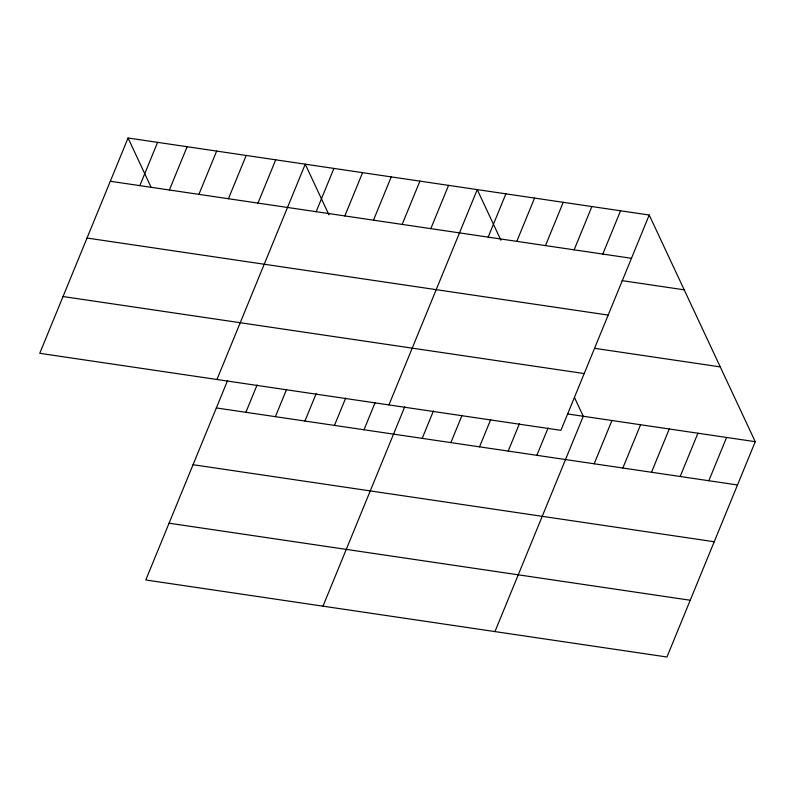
<?xml version="1.0" encoding="UTF-8"?>
<svg xmlns="http://www.w3.org/2000/svg" width="795" height="795" viewBox="0 0 795 795"><rect width="100%" height="100%" fill="white"/><g stroke="black" fill="none" stroke-linecap="round" stroke-linejoin="round"><path stroke-width="1.19" d="M128.055 137.992L39.75 353.308L560.912 430.334L649.217 215.028L128.055 137.992L151.209 187.501M139.84 185.642L157.589 142.365M169.375 190.005L187.123 146.727M198.899 194.368L216.657 151.09M228.433 198.73L246.182 155.452M257.968 203.103L275.716 159.825M216.946 379.493L305.25 164.187L328.921 214.789M227.549 380.606L145.783 579.972L666.945 657.008L755.25 441.692L649.217 215.028M316.162 211.699L333.91 168.421M245.874 412.307L257.083 384.979M344.831 215.942L362.58 172.664M275.398 416.669L286.617 389.341M373.491 220.175L391.239 176.897M304.932 421.042L316.142 393.704M402.161 224.409L419.909 181.131M334.466 425.404L345.676 398.066M430.82 228.652L448.569 185.364M364.001 429.767L375.21 402.429M388.934 404.913L477.239 189.608L500.9 240.209M322.979 606.168L404.744 406.802M488.15 237.119L505.898 193.841M422.195 438.373L433.404 411.035M516.81 241.352L534.558 198.074M450.864 442.606L462.074 415.268M545.479 245.595L563.228 202.318M479.524 446.84L490.734 419.512M574.139 249.829L591.887 206.551M508.184 451.083L519.403 423.745M602.809 254.062L620.557 210.784M536.854 455.316L548.063 427.978M494.957 631.588L583.262 416.272L574.517 397.57M594.183 463.793L611.931 420.515M622.843 468.026L640.591 424.749M651.512 472.26L669.261 428.982M680.172 476.503L697.921 433.215M708.832 480.736L726.59 437.459M110.306 181.27L631.469 258.305M622.107 280.645L684.207 289.827M87.023 238.043L608.185 315.078M594.859 348.359L720.26 366.892M63.034 296.535L584.196 373.561M567.739 413.976L755.25 441.692M216.339 407.944L737.502 484.97M193.056 464.717L714.218 541.743M169.067 523.199L690.229 600.235"/></g></svg>
